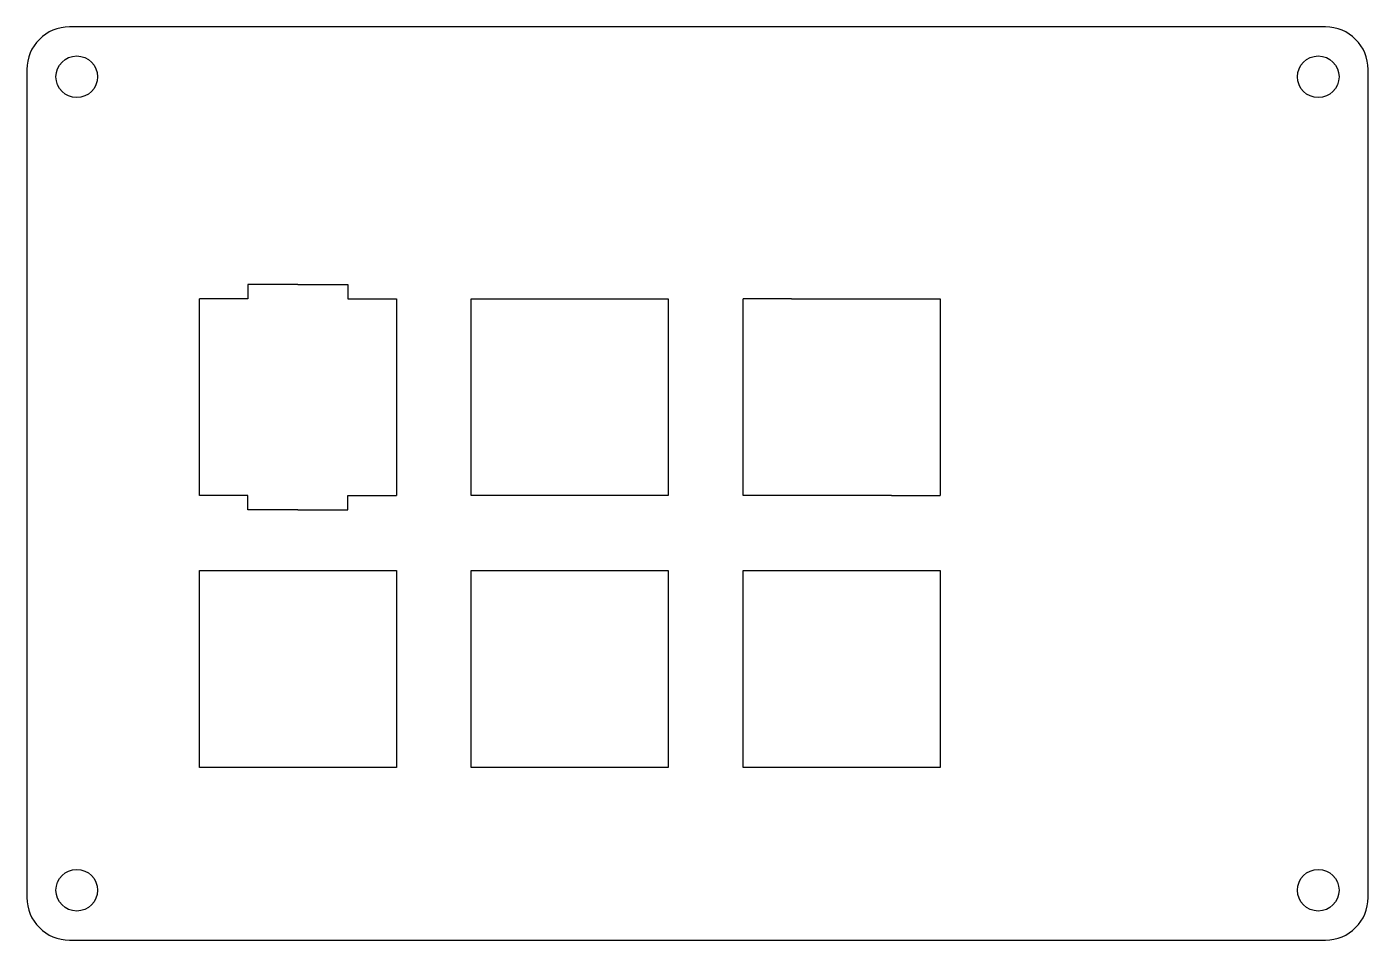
# Model space of a CAD drawing. Extents: x 3 to 97, y 3 to 67.
import ezdxf

# ---------------------------------------------------------------- set-up
doc = ezdxf.new("R2010")
doc.units = 0
doc.header["$MEASUREMENT"] = 0

msp = doc.modelspace()

# ---------------------------------------------------------------- linework, layer by layer
at = {"linetype": 'Continuous'}
for p, q in [((94, 67), (6, 67)), ((3, 64), (3, 6)), ((97, 6), (97, 64)), ((21.999275, 48.94956), (18.499275, 48.94956)), ((18.499275, 48.94956), (18.499275, 47.94956)), ((21.999275, 48.94956), (25.499275, 48.94956)), ((25.499275, 48.94956), (25.499275, 47.94956)), ((18.499275, 47.94956), (15.099275, 47.94956)), ((25.499275, 47.94956), (28.900275, 47.94956)), ((56.59844, 47.94956), (53.19844, 47.94956)), ((56.59844, 47.94956), (63.59844, 47.94956)), ((63.59844, 47.94956), (66.99944, 47.94956)), ((18.499275, 34.14976), (15.099275, 34.14976)), ((18.499275, 33.14976), (18.499275, 34.14976)), ((25.499275, 33.14976), (25.499275, 34.14976)), ((25.499275, 34.14976), (28.900275, 34.14976)), ((56.59844, 34.14976), (53.19844, 34.14976)), ((63.59844, 34.14976), (56.59844, 34.14976)), ((63.59844, 34.14976), (66.99944, 34.14976)), ((21.999275, 33.14976), (18.499275, 33.14976)), ((21.999275, 33.14976), (25.499275, 33.14976)), ((6, 3), (94, 3))]:
    msp.add_line(p, q, dxfattribs=at)
at = {"color": 0}
for p, q in [((15.099275, 34.14976), (15.099275, 47.94956)), ((28.900275, 47.94956), (28.900275, 34.14976)), ((34.14994, 47.94956), (47.94944, 47.94956)), ((34.14994, 34.14976), (34.14994, 47.94956)), ((47.94944, 47.94956), (47.94944, 34.14976)), ((53.19844, 34.14976), (53.19844, 47.94956)), ((66.99944, 47.94956), (66.99944, 34.14976)), ((47.94944, 34.14976), (34.14994, 34.14976)), ((15.09991, 28.89946), (28.89964, 28.89946)), ((15.09991, 15.09978), (15.09991, 28.89946)), ((28.89964, 28.89946), (28.89964, 15.09978)), ((34.14994, 28.89946), (47.94944, 28.89946)), ((34.14994, 15.09978), (34.14994, 28.89946)), ((47.94944, 28.89946), (47.94944, 15.09978)), ((53.19844, 28.89946), (66.99944, 28.89946)), ((53.19844, 15.09978), (53.19844, 28.89946)), ((66.99944, 28.89946), (66.99944, 15.09978)), ((28.89964, 15.09978), (15.09991, 15.09978)), ((47.94944, 15.09978), (34.14994, 15.09978)), ((66.99944, 15.09978), (53.19844, 15.09978))]:
    msp.add_line(p, q, dxfattribs=at)
at = {"linetype": 'Continuous'}
for centre in [(6.5, 63.5), (93.5, 63.5), (6.5, 6.5), (93.5, 6.5)]:
    msp.add_circle(centre, 1.46, dxfattribs=at)
for centre, start, end in [((6, 64), 90, 180), ((94, 64), 0, 90), ((6, 6), 180, 270), ((94, 6), 270, 0)]:
    msp.add_arc(centre, 3, start, end, dxfattribs=at)

doc.saveas('drawing.dxf')
